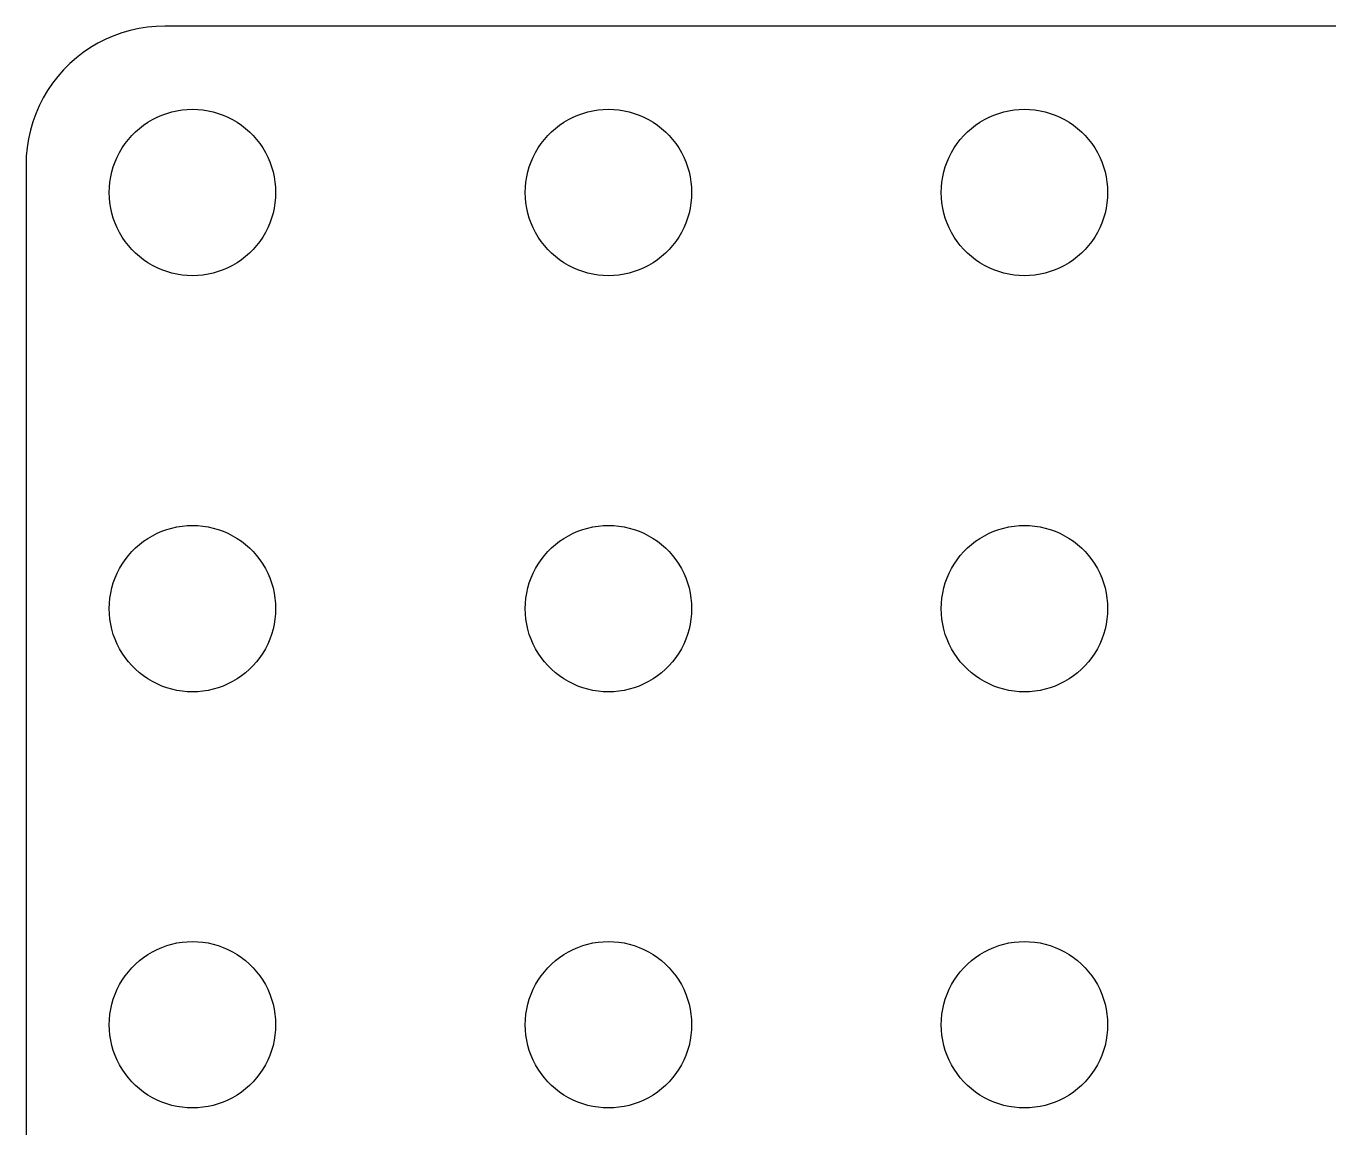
# Model space of a CAD drawing. Header units: metres. Extents: x -51 to 51, y -36 to 36.
# Drawn here: x -51 to -4.02, y -3.72 to 36 of the extents above; entities that cross this region are included whole.
import ezdxf

# ---------------------------------------------------------------- set-up
doc = ezdxf.new("R2010")
doc.units = ezdxf.units.M

msp = doc.modelspace()

# ---------------------------------------------------------------- linework, layer by layer
for p, q in [((-47.5451, 35.7553), (-47.8406, 35.6489)), ((-47.2435, 35.8429), (-47.5451, 35.7553)), ((-46.9369, 35.9114), (-47.2435, 35.8429)), ((-46.6267, 35.9606), (-46.9369, 35.9114)), ((-46.3139, 35.9901), (-46.6267, 35.9606)), ((-46, 36), (-46.3139, 35.9901)), ((46, 36), (-46, 36)), ((-48.4088, 35.3815), (-48.6791, 35.2216)), ((-48.1289, 35.5241), (-48.4088, 35.3815)), ((-47.8406, 35.6489), (-48.1289, 35.5241)), ((-49.1871, 34.8526), (-49.4227, 34.6448)), ((-48.9389, 35.0451), (-49.1871, 34.8526)), ((-48.6791, 35.2216), (-48.9389, 35.0451)), ((-49.6448, 34.4227), (-49.8526, 34.1871)), ((-49.4227, 34.6448), (-49.6448, 34.4227)), ((-50.0451, 33.9389), (-50.2216, 33.6791)), ((-49.8526, 34.1871), (-50.0451, 33.9389)), ((-50.3815, 33.4088), (-50.5241, 33.1289)), ((-50.2216, 33.6791), (-50.3815, 33.4088)), ((-50.5241, 33.1289), (-50.6489, 32.8406)), ((-45.927, 32.8532), (-45.7461, 32.9057)), ((-45.7461, 32.9057), (-45.5621, 32.9469)), ((-45.5621, 32.9469), (-45.376, 32.9763)), ((-45.376, 32.9763), (-45.1884, 32.9941)), ((-45.1884, 32.9941), (-45, 33)), ((-45, 33), (-44.8116, 32.9941)), ((-44.8116, 32.9941), (-44.624, 32.9763)), ((-44.624, 32.9763), (-44.4379, 32.9469)), ((-44.4379, 32.9469), (-44.2539, 32.9057)), ((-44.2539, 32.9057), (-44.0729, 32.8532)), ((-30.927, 32.8532), (-30.7461, 32.9057)), ((-30.7461, 32.9057), (-30.5621, 32.9469)), ((-30.5621, 32.9469), (-30.376, 32.9763)), ((-30.376, 32.9763), (-30.1884, 32.9941)), ((-30.1884, 32.9941), (-30, 33)), ((-30, 33), (-29.8116, 32.9941)), ((-29.8116, 32.9941), (-29.624, 32.9763)), ((-29.624, 32.9763), (-29.4379, 32.9469)), ((-29.4379, 32.9469), (-29.2539, 32.9057)), ((-29.2539, 32.9057), (-29.0729, 32.8532)), ((-15.927, 32.8532), (-15.7461, 32.9057)), ((-15.7461, 32.9057), (-15.5621, 32.9469)), ((-15.5621, 32.9469), (-15.376, 32.9763)), ((-15.376, 32.9763), (-15.1884, 32.9941)), ((-15.1884, 32.9941), (-15, 33)), ((-15, 33), (-14.8116, 32.9941)), ((-14.8116, 32.9941), (-14.624, 32.9763)), ((-14.624, 32.9763), (-14.4379, 32.9469)), ((-14.4379, 32.9469), (-14.2539, 32.9057)), ((-14.2539, 32.9057), (-14.0729, 32.8532)), ((-50.7553, 32.5451), (-50.8429, 32.2435)), ((-50.6489, 32.8406), (-50.7553, 32.5451)), ((-46.9123, 32.3115), (-46.7634, 32.427)), ((-46.7634, 32.427), (-46.6075, 32.533)), ((-46.6075, 32.533), (-46.4453, 32.6289)), ((-46.4453, 32.6289), (-46.2773, 32.7145)), ((-46.2773, 32.7145), (-46.1044, 32.7893)), ((-46.1044, 32.7893), (-45.927, 32.8532)), ((-44.0729, 32.8532), (-43.8956, 32.7893)), ((-43.8956, 32.7893), (-43.7227, 32.7145)), ((-43.7227, 32.7145), (-43.5547, 32.6289)), ((-43.5547, 32.6289), (-43.3925, 32.533)), ((-43.3925, 32.533), (-43.2366, 32.427)), ((-43.2366, 32.427), (-43.0877, 32.3115)), ((-31.9123, 32.3115), (-31.7634, 32.427)), ((-31.7634, 32.427), (-31.6075, 32.533)), ((-31.6075, 32.533), (-31.4453, 32.6289)), ((-31.4453, 32.6289), (-31.2773, 32.7145)), ((-31.2773, 32.7145), (-31.1044, 32.7893)), ((-31.1044, 32.7893), (-30.927, 32.8532)), ((-29.0729, 32.8532), (-28.8956, 32.7893)), ((-28.8956, 32.7893), (-28.7227, 32.7145)), ((-28.7227, 32.7145), (-28.5547, 32.6289)), ((-28.5547, 32.6289), (-28.3925, 32.533)), ((-28.3925, 32.533), (-28.2366, 32.427)), ((-28.2366, 32.427), (-28.0877, 32.3115)), ((-16.9123, 32.3115), (-16.7634, 32.427)), ((-16.7634, 32.427), (-16.6075, 32.533)), ((-16.6075, 32.533), (-16.4453, 32.6289)), ((-16.4453, 32.6289), (-16.2773, 32.7145)), ((-16.2773, 32.7145), (-16.1044, 32.7893)), ((-16.1044, 32.7893), (-15.927, 32.8532)), ((-14.0729, 32.8532), (-13.8956, 32.7893)), ((-13.8956, 32.7893), (-13.7227, 32.7145)), ((-13.7227, 32.7145), (-13.5547, 32.6289)), ((-13.5547, 32.6289), (-13.3925, 32.533)), ((-13.3925, 32.533), (-13.2366, 32.427)), ((-13.2366, 32.427), (-13.0877, 32.3115)), ((-50.8429, 32.2435), (-50.9114, 31.9369)), ((-47.3115, 31.9123), (-47.1869, 32.0536)), ((-47.1869, 32.0536), (-47.0536, 32.1869)), ((-47.0536, 32.1869), (-46.9123, 32.3115)), ((-43.0877, 32.3115), (-42.9464, 32.1869)), ((-42.9464, 32.1869), (-42.8131, 32.0536)), ((-42.8131, 32.0536), (-42.6885, 31.9123)), ((-32.3115, 31.9123), (-32.1869, 32.0536)), ((-32.1869, 32.0536), (-32.0536, 32.1869)), ((-32.0536, 32.1869), (-31.9123, 32.3115)), ((-28.0877, 32.3115), (-27.9464, 32.1869)), ((-27.9464, 32.1869), (-27.8131, 32.0536)), ((-27.8131, 32.0536), (-27.6884, 31.9123)), ((-17.3115, 31.9123), (-17.1869, 32.0536)), ((-17.1869, 32.0536), (-17.0536, 32.1869)), ((-17.0536, 32.1869), (-16.9123, 32.3115)), ((-13.0877, 32.3115), (-12.9464, 32.1869)), ((-12.9464, 32.1869), (-12.8131, 32.0536)), ((-12.8131, 32.0536), (-12.6884, 31.9123)), ((-50.9606, 31.6267), (-50.9901, 31.3139)), ((-50.9114, 31.9369), (-50.9606, 31.6267)), ((-47.6289, 31.4453), (-47.533, 31.6075)), ((-47.533, 31.6075), (-47.427, 31.7634)), ((-47.427, 31.7634), (-47.3115, 31.9123)), ((-42.6885, 31.9123), (-42.5729, 31.7634)), ((-42.5729, 31.7634), (-42.467, 31.6075)), ((-42.467, 31.6075), (-42.3711, 31.4453)), ((-32.6289, 31.4453), (-32.533, 31.6075)), ((-32.533, 31.6075), (-32.427, 31.7634)), ((-32.427, 31.7634), (-32.3115, 31.9123)), ((-27.6884, 31.9123), (-27.5729, 31.7634)), ((-27.5729, 31.7634), (-27.467, 31.6075)), ((-27.467, 31.6075), (-27.3711, 31.4453)), ((-17.6289, 31.4453), (-17.533, 31.6075)), ((-17.533, 31.6075), (-17.427, 31.7634)), ((-17.427, 31.7634), (-17.3115, 31.9123)), ((-12.6884, 31.9123), (-12.5729, 31.7634)), ((-12.5729, 31.7634), (-12.467, 31.6075)), ((-12.467, 31.6075), (-12.3711, 31.4453)), ((-50.9901, 31.3139), (-51, 31)), ((-47.8532, 30.927), (-47.7893, 31.1044)), ((-47.7893, 31.1044), (-47.7145, 31.2773)), ((-47.7145, 31.2773), (-47.6289, 31.4453)), ((-42.3711, 31.4453), (-42.2855, 31.2773)), ((-42.2855, 31.2773), (-42.2107, 31.1044)), ((-42.2107, 31.1044), (-42.1468, 30.927)), ((-32.8532, 30.927), (-32.7893, 31.1044)), ((-32.7893, 31.1044), (-32.7145, 31.2773)), ((-32.7145, 31.2773), (-32.6289, 31.4453)), ((-27.3711, 31.4453), (-27.2855, 31.2773)), ((-27.2855, 31.2773), (-27.2107, 31.1044)), ((-27.2107, 31.1044), (-27.1468, 30.927)), ((-17.8532, 30.927), (-17.7893, 31.1044)), ((-17.7893, 31.1044), (-17.7145, 31.2773)), ((-17.7145, 31.2773), (-17.6289, 31.4453)), ((-12.3711, 31.4453), (-12.2855, 31.2773)), ((-12.2855, 31.2773), (-12.2107, 31.1044)), ((-12.2107, 31.1044), (-12.1468, 30.927)), ((-51, 31), (-51, -31)), ((-47.9763, 30.376), (-47.9469, 30.5621)), ((-47.9469, 30.5621), (-47.9057, 30.7461)), ((-47.9057, 30.7461), (-47.8532, 30.927)), ((-42.1468, 30.927), (-42.0942, 30.7461)), ((-42.0942, 30.7461), (-42.0531, 30.5621)), ((-42.0531, 30.5621), (-42.0237, 30.376)), ((-32.9763, 30.376), (-32.9469, 30.5621)), ((-32.9469, 30.5621), (-32.9057, 30.7461)), ((-32.9057, 30.7461), (-32.8532, 30.927)), ((-27.1468, 30.927), (-27.0942, 30.7461)), ((-27.0942, 30.7461), (-27.0531, 30.5621)), ((-27.0531, 30.5621), (-27.0237, 30.376)), ((-17.9763, 30.376), (-17.9469, 30.5621)), ((-17.9469, 30.5621), (-17.9057, 30.7461)), ((-17.9057, 30.7461), (-17.8532, 30.927)), ((-12.1468, 30.927), (-12.0942, 30.7461)), ((-12.0942, 30.7461), (-12.0531, 30.5621)), ((-12.0531, 30.5621), (-12.0237, 30.376)), ((-48, 30), (-47.9941, 30.1884)), ((-47.9941, 30.1884), (-47.9763, 30.376)), ((-42.0237, 30.376), (-42.0059, 30.1884)), ((-42.0059, 30.1884), (-42, 30)), ((-33, 30), (-32.9941, 30.1884)), ((-32.9941, 30.1884), (-32.9763, 30.376)), ((-27.0237, 30.376), (-27.0059, 30.1884)), ((-27.0059, 30.1884), (-27, 30)), ((-18, 30), (-17.9941, 30.1884)), ((-17.9941, 30.1884), (-17.9763, 30.376)), ((-12.0237, 30.376), (-12.0059, 30.1884)), ((-12.0059, 30.1884), (-12, 30)), ((-47.9941, 29.8116), (-48, 30)), ((-47.9763, 29.624), (-47.9941, 29.8116)), ((-47.9469, 29.4379), (-47.9763, 29.624)), ((-42.0237, 29.624), (-42.0531, 29.4379)), ((-42.0059, 29.8116), (-42.0237, 29.624)), ((-42, 30), (-42.0059, 29.8116)), ((-32.9941, 29.8116), (-33, 30)), ((-32.9763, 29.624), (-32.9941, 29.8116)), ((-32.9469, 29.4379), (-32.9763, 29.624)), ((-27.0237, 29.624), (-27.0531, 29.4379)), ((-27.0059, 29.8116), (-27.0237, 29.624)), ((-27, 30), (-27.0059, 29.8116)), ((-17.9941, 29.8116), (-18, 30)), ((-17.9763, 29.624), (-17.9941, 29.8116)), ((-17.9469, 29.4379), (-17.9763, 29.624)), ((-12.0237, 29.624), (-12.0531, 29.4379)), ((-12.0059, 29.8116), (-12.0237, 29.624)), ((-12, 30), (-12.0059, 29.8116)), ((-47.9057, 29.2539), (-47.9469, 29.4379)), ((-47.8532, 29.0729), (-47.9057, 29.2539)), ((-42.0942, 29.2539), (-42.1468, 29.0729)), ((-42.0531, 29.4379), (-42.0942, 29.2539)), ((-32.9057, 29.2539), (-32.9469, 29.4379)), ((-32.8532, 29.0729), (-32.9057, 29.2539)), ((-27.0942, 29.2539), (-27.1468, 29.0729)), ((-27.0531, 29.4379), (-27.0942, 29.2539)), ((-17.9057, 29.2539), (-17.9469, 29.4379)), ((-17.8532, 29.0729), (-17.9057, 29.2539)), ((-12.0942, 29.2539), (-12.1468, 29.0729)), ((-12.0531, 29.4379), (-12.0942, 29.2539)), ((-47.7893, 28.8956), (-47.8532, 29.0729)), ((-47.7145, 28.7227), (-47.7893, 28.8956)), ((-47.6289, 28.5547), (-47.7145, 28.7227)), ((-42.2855, 28.7227), (-42.3711, 28.5547)), ((-42.2107, 28.8956), (-42.2855, 28.7227)), ((-42.1468, 29.0729), (-42.2107, 28.8956)), ((-32.7893, 28.8956), (-32.8532, 29.0729)), ((-32.7145, 28.7227), (-32.7893, 28.8956)), ((-32.6289, 28.5547), (-32.7145, 28.7227)), ((-27.2855, 28.7227), (-27.3711, 28.5547)), ((-27.2107, 28.8956), (-27.2855, 28.7227)), ((-27.1468, 29.0729), (-27.2107, 28.8956)), ((-17.7893, 28.8956), (-17.8532, 29.0729)), ((-17.7145, 28.7227), (-17.7893, 28.8956)), ((-17.6289, 28.5547), (-17.7145, 28.7227)), ((-12.2855, 28.7227), (-12.3711, 28.5547)), ((-12.2107, 28.8956), (-12.2855, 28.7227)), ((-12.1468, 29.0729), (-12.2107, 28.8956)), ((-47.533, 28.3925), (-47.6289, 28.5547)), ((-47.427, 28.2366), (-47.533, 28.3925)), ((-47.3115, 28.0877), (-47.427, 28.2366)), ((-42.5729, 28.2366), (-42.6885, 28.0877)), ((-42.467, 28.3925), (-42.5729, 28.2366)), ((-42.3711, 28.5547), (-42.467, 28.3925)), ((-32.533, 28.3925), (-32.6289, 28.5547)), ((-32.427, 28.2366), (-32.533, 28.3925)), ((-32.3115, 28.0877), (-32.427, 28.2366)), ((-27.5729, 28.2366), (-27.6884, 28.0877)), ((-27.467, 28.3925), (-27.5729, 28.2366)), ((-27.3711, 28.5547), (-27.467, 28.3925)), ((-17.533, 28.3925), (-17.6289, 28.5547)), ((-17.427, 28.2366), (-17.533, 28.3925)), ((-17.3115, 28.0877), (-17.427, 28.2366)), ((-12.5729, 28.2366), (-12.6884, 28.0877)), ((-12.467, 28.3925), (-12.5729, 28.2366)), ((-12.3711, 28.5547), (-12.467, 28.3925)), ((-47.1869, 27.9464), (-47.3115, 28.0877)), ((-47.0536, 27.8131), (-47.1869, 27.9464)), ((-46.9123, 27.6884), (-47.0536, 27.8131)), ((-42.9464, 27.8131), (-43.0877, 27.6884)), ((-42.8131, 27.9464), (-42.9464, 27.8131)), ((-42.6885, 28.0877), (-42.8131, 27.9464)), ((-32.1869, 27.9464), (-32.3115, 28.0877)), ((-32.0536, 27.8131), (-32.1869, 27.9464)), ((-31.9123, 27.6884), (-32.0536, 27.8131)), ((-27.9464, 27.8131), (-28.0877, 27.6884)), ((-27.8131, 27.9464), (-27.9464, 27.8131)), ((-27.6884, 28.0877), (-27.8131, 27.9464)), ((-17.1869, 27.9464), (-17.3115, 28.0877)), ((-17.0536, 27.8131), (-17.1869, 27.9464)), ((-16.9123, 27.6884), (-17.0536, 27.8131)), ((-12.9464, 27.8131), (-13.0877, 27.6884)), ((-12.8131, 27.9464), (-12.9464, 27.8131)), ((-12.6884, 28.0877), (-12.8131, 27.9464)), ((-46.7634, 27.5729), (-46.9123, 27.6884)), ((-46.6075, 27.467), (-46.7634, 27.5729)), ((-46.4453, 27.3711), (-46.6075, 27.467)), ((-46.2773, 27.2855), (-46.4453, 27.3711)), ((-46.1044, 27.2107), (-46.2773, 27.2855)), ((-43.7227, 27.2855), (-43.8956, 27.2107)), ((-43.5547, 27.3711), (-43.7227, 27.2855)), ((-43.3925, 27.467), (-43.5547, 27.3711)), ((-43.2366, 27.5729), (-43.3925, 27.467)), ((-43.0877, 27.6884), (-43.2366, 27.5729)), ((-31.7634, 27.5729), (-31.9123, 27.6884)), ((-31.6075, 27.467), (-31.7634, 27.5729)), ((-31.4453, 27.3711), (-31.6075, 27.467)), ((-31.2773, 27.2855), (-31.4453, 27.3711)), ((-31.1044, 27.2107), (-31.2773, 27.2855)), ((-28.7227, 27.2855), (-28.8956, 27.2107)), ((-28.5547, 27.3711), (-28.7227, 27.2855)), ((-28.3925, 27.467), (-28.5547, 27.3711)), ((-28.2366, 27.5729), (-28.3925, 27.467)), ((-28.0877, 27.6884), (-28.2366, 27.5729)), ((-16.7634, 27.5729), (-16.9123, 27.6884)), ((-16.6075, 27.467), (-16.7634, 27.5729)), ((-16.4453, 27.3711), (-16.6075, 27.467)), ((-16.2773, 27.2855), (-16.4453, 27.3711)), ((-16.1044, 27.2107), (-16.2773, 27.2855)), ((-13.7227, 27.2855), (-13.8956, 27.2107)), ((-13.5547, 27.3711), (-13.7227, 27.2855)), ((-13.3925, 27.467), (-13.5547, 27.3711)), ((-13.2366, 27.5729), (-13.3925, 27.467)), ((-13.0877, 27.6884), (-13.2366, 27.5729)), ((-45.927, 27.1468), (-46.1044, 27.2107)), ((-45.7461, 27.0942), (-45.927, 27.1468)), ((-45.5621, 27.0531), (-45.7461, 27.0942)), ((-45.376, 27.0237), (-45.5621, 27.0531)), ((-45.1884, 27.0059), (-45.376, 27.0237)), ((-45, 27), (-45.1884, 27.0059)), ((-44.8116, 27.0059), (-45, 27)), ((-44.624, 27.0237), (-44.8116, 27.0059)), ((-44.4379, 27.0531), (-44.624, 27.0237)), ((-44.2539, 27.0942), (-44.4379, 27.0531)), ((-44.0729, 27.1468), (-44.2539, 27.0942)), ((-43.8956, 27.2107), (-44.0729, 27.1468)), ((-30.927, 27.1468), (-31.1044, 27.2107)), ((-30.7461, 27.0942), (-30.927, 27.1468)), ((-30.5621, 27.0531), (-30.7461, 27.0942)), ((-30.376, 27.0237), (-30.5621, 27.0531)), ((-30.1884, 27.0059), (-30.376, 27.0237)), ((-30, 27), (-30.1884, 27.0059)), ((-29.8116, 27.0059), (-30, 27)), ((-29.624, 27.0237), (-29.8116, 27.0059)), ((-29.4379, 27.0531), (-29.624, 27.0237)), ((-29.2539, 27.0942), (-29.4379, 27.0531)), ((-29.0729, 27.1468), (-29.2539, 27.0942)), ((-28.8956, 27.2107), (-29.0729, 27.1468)), ((-15.927, 27.1468), (-16.1044, 27.2107)), ((-15.7461, 27.0942), (-15.927, 27.1468)), ((-15.5621, 27.0531), (-15.7461, 27.0942)), ((-15.376, 27.0237), (-15.5621, 27.0531)), ((-15.1884, 27.0059), (-15.376, 27.0237)), ((-15, 27), (-15.1884, 27.0059)), ((-14.8116, 27.0059), (-15, 27)), ((-14.624, 27.0237), (-14.8116, 27.0059)), ((-14.4379, 27.0531), (-14.624, 27.0237)), ((-14.2539, 27.0942), (-14.4379, 27.0531)), ((-14.0729, 27.1468), (-14.2539, 27.0942)), ((-13.8956, 27.2107), (-14.0729, 27.1468)), ((-46.1044, 17.7893), (-45.927, 17.8532)), ((-45.927, 17.8532), (-45.7461, 17.9057)), ((-45.7461, 17.9057), (-45.5621, 17.9469)), ((-45.5621, 17.9469), (-45.376, 17.9763)), ((-45.376, 17.9763), (-45.1884, 17.9941)), ((-45.1884, 17.9941), (-45, 18)), ((-45, 18), (-44.8116, 17.9941)), ((-44.8116, 17.9941), (-44.624, 17.9763)), ((-44.624, 17.9763), (-44.4379, 17.9469)), ((-44.4379, 17.9469), (-44.2539, 17.9057)), ((-44.2539, 17.9057), (-44.0729, 17.8532)), ((-44.0729, 17.8532), (-43.8956, 17.7893)), ((-31.1044, 17.7893), (-30.927, 17.8532)), ((-30.927, 17.8532), (-30.7461, 17.9057)), ((-30.7461, 17.9057), (-30.5621, 17.9469)), ((-30.5621, 17.9469), (-30.376, 17.9763)), ((-30.376, 17.9763), (-30.1884, 17.9941)), ((-30.1884, 17.9941), (-30, 18)), ((-30, 18), (-29.8116, 17.9941)), ((-29.8116, 17.9941), (-29.624, 17.9763)), ((-29.624, 17.9763), (-29.4379, 17.9469)), ((-29.4379, 17.9469), (-29.2539, 17.9057)), ((-29.2539, 17.9057), (-29.0729, 17.8532)), ((-29.0729, 17.8532), (-28.8956, 17.7893)), ((-16.1044, 17.7893), (-15.927, 17.8532)), ((-15.927, 17.8532), (-15.7461, 17.9057)), ((-15.7461, 17.9057), (-15.5621, 17.9469)), ((-15.5621, 17.9469), (-15.376, 17.9763)), ((-15.376, 17.9763), (-15.1884, 17.9941)), ((-15.1884, 17.9941), (-15, 18)), ((-15, 18), (-14.8116, 17.9941)), ((-14.8116, 17.9941), (-14.624, 17.9763)), ((-14.624, 17.9763), (-14.4379, 17.9469)), ((-14.4379, 17.9469), (-14.2539, 17.9057)), ((-14.2539, 17.9057), (-14.0729, 17.8532)), ((-14.0729, 17.8532), (-13.8956, 17.7893)), ((-46.9123, 17.3115), (-46.7634, 17.427)), ((-46.7634, 17.427), (-46.6075, 17.533)), ((-46.6075, 17.533), (-46.4453, 17.6289)), ((-46.4453, 17.6289), (-46.2773, 17.7145)), ((-46.2773, 17.7145), (-46.1044, 17.7893)), ((-43.8956, 17.7893), (-43.7227, 17.7145)), ((-43.7227, 17.7145), (-43.5547, 17.6289)), ((-43.5547, 17.6289), (-43.3925, 17.533)), ((-43.3925, 17.533), (-43.2366, 17.427)), ((-43.2366, 17.427), (-43.0877, 17.3115)), ((-31.9123, 17.3115), (-31.7634, 17.427)), ((-31.7634, 17.427), (-31.6075, 17.533)), ((-31.6075, 17.533), (-31.4453, 17.6289)), ((-31.4453, 17.6289), (-31.2773, 17.7145)), ((-31.2773, 17.7145), (-31.1044, 17.7893)), ((-28.8956, 17.7893), (-28.7227, 17.7145)), ((-28.7227, 17.7145), (-28.5547, 17.6289)), ((-28.5547, 17.6289), (-28.3925, 17.533)), ((-28.3925, 17.533), (-28.2366, 17.427)), ((-28.2366, 17.427), (-28.0877, 17.3115)), ((-16.9123, 17.3115), (-16.7634, 17.427)), ((-16.7634, 17.427), (-16.6075, 17.533)), ((-16.6075, 17.533), (-16.4453, 17.6289)), ((-16.4453, 17.6289), (-16.2773, 17.7145)), ((-16.2773, 17.7145), (-16.1044, 17.7893)), ((-13.8956, 17.7893), (-13.7227, 17.7145)), ((-13.7227, 17.7145), (-13.5547, 17.6289)), ((-13.5547, 17.6289), (-13.3925, 17.533)), ((-13.3925, 17.533), (-13.2366, 17.427)), ((-13.2366, 17.427), (-13.0877, 17.3115)), ((-47.3115, 16.9123), (-47.1869, 17.0536)), ((-47.1869, 17.0536), (-47.0536, 17.1869)), ((-47.0536, 17.1869), (-46.9123, 17.3115)), ((-43.0877, 17.3115), (-42.9464, 17.1869)), ((-42.9464, 17.1869), (-42.8131, 17.0536)), ((-42.8131, 17.0536), (-42.6885, 16.9123)), ((-32.3115, 16.9123), (-32.1869, 17.0536)), ((-32.1869, 17.0536), (-32.0536, 17.1869)), ((-32.0536, 17.1869), (-31.9123, 17.3115)), ((-28.0877, 17.3115), (-27.9464, 17.1869)), ((-27.9464, 17.1869), (-27.8131, 17.0536)), ((-27.8131, 17.0536), (-27.6884, 16.9123)), ((-17.3115, 16.9123), (-17.1869, 17.0536)), ((-17.1869, 17.0536), (-17.0536, 17.1869)), ((-17.0536, 17.1869), (-16.9123, 17.3115)), ((-13.0877, 17.3115), (-12.9464, 17.1869)), ((-12.9464, 17.1869), (-12.8131, 17.0536)), ((-12.8131, 17.0536), (-12.6884, 16.9123)), ((-47.7145, 16.2773), (-47.6289, 16.4453)), ((-47.6289, 16.4453), (-47.533, 16.6075)), ((-47.533, 16.6075), (-47.427, 16.7634)), ((-47.427, 16.7634), (-47.3115, 16.9123)), ((-42.6885, 16.9123), (-42.5729, 16.7634)), ((-42.5729, 16.7634), (-42.467, 16.6075)), ((-42.467, 16.6075), (-42.3711, 16.4453)), ((-42.3711, 16.4453), (-42.2855, 16.2773)), ((-32.7145, 16.2773), (-32.6289, 16.4453)), ((-32.6289, 16.4453), (-32.533, 16.6075)), ((-32.533, 16.6075), (-32.427, 16.7634)), ((-32.427, 16.7634), (-32.3115, 16.9123)), ((-27.6884, 16.9123), (-27.5729, 16.7634)), ((-27.5729, 16.7634), (-27.467, 16.6075)), ((-27.467, 16.6075), (-27.3711, 16.4453)), ((-27.3711, 16.4453), (-27.2855, 16.2773)), ((-17.7145, 16.2773), (-17.6289, 16.4453)), ((-17.6289, 16.4453), (-17.533, 16.6075)), ((-17.533, 16.6075), (-17.427, 16.7634)), ((-17.427, 16.7634), (-17.3115, 16.9123)), ((-12.6884, 16.9123), (-12.5729, 16.7634)), ((-12.5729, 16.7634), (-12.467, 16.6075)), ((-12.467, 16.6075), (-12.3711, 16.4453)), ((-12.3711, 16.4453), (-12.2855, 16.2773)), ((-47.8532, 15.927), (-47.7893, 16.1044)), ((-47.7893, 16.1044), (-47.7145, 16.2773)), ((-42.2855, 16.2773), (-42.2107, 16.1044)), ((-42.2107, 16.1044), (-42.1468, 15.927)), ((-32.8532, 15.927), (-32.7893, 16.1044)), ((-32.7893, 16.1044), (-32.7145, 16.2773)), ((-27.2855, 16.2773), (-27.2107, 16.1044)), ((-27.2107, 16.1044), (-27.1468, 15.927)), ((-17.8532, 15.927), (-17.7893, 16.1044)), ((-17.7893, 16.1044), (-17.7145, 16.2773)), ((-12.2855, 16.2773), (-12.2107, 16.1044)), ((-12.2107, 16.1044), (-12.1468, 15.927)), ((-47.9763, 15.376), (-47.9469, 15.5621)), ((-47.9469, 15.5621), (-47.9057, 15.7461)), ((-47.9057, 15.7461), (-47.8532, 15.927)), ((-42.1468, 15.927), (-42.0942, 15.7461)), ((-42.0942, 15.7461), (-42.0531, 15.5621)), ((-42.0531, 15.5621), (-42.0237, 15.376)), ((-32.9763, 15.376), (-32.9469, 15.5621)), ((-32.9469, 15.5621), (-32.9057, 15.7461)), ((-32.9057, 15.7461), (-32.8532, 15.927)), ((-27.1468, 15.927), (-27.0942, 15.7461)), ((-27.0942, 15.7461), (-27.0531, 15.5621)), ((-27.0531, 15.5621), (-27.0237, 15.376)), ((-17.9763, 15.376), (-17.9469, 15.5621)), ((-17.9469, 15.5621), (-17.9057, 15.7461)), ((-17.9057, 15.7461), (-17.8532, 15.927)), ((-12.1468, 15.927), (-12.0942, 15.7461)), ((-12.0942, 15.7461), (-12.0531, 15.5621)), ((-12.0531, 15.5621), (-12.0237, 15.376)), ((-48, 15), (-47.9941, 15.1884)), ((-47.9941, 15.1884), (-47.9763, 15.376)), ((-42.0237, 15.376), (-42.0059, 15.1884)), ((-42.0059, 15.1884), (-42, 15)), ((-33, 15), (-32.9941, 15.1884)), ((-32.9941, 15.1884), (-32.9763, 15.376)), ((-27.0237, 15.376), (-27.0059, 15.1884)), ((-27.0059, 15.1884), (-27, 15)), ((-18, 15), (-17.9941, 15.1884)), ((-17.9941, 15.1884), (-17.9763, 15.376)), ((-12.0237, 15.376), (-12.0059, 15.1884)), ((-12.0059, 15.1884), (-12, 15)), ((-47.9941, 14.8116), (-48, 15)), ((-47.9763, 14.624), (-47.9941, 14.8116)), ((-47.9469, 14.4379), (-47.9763, 14.624)), ((-42.0237, 14.624), (-42.0531, 14.4379)), ((-42.0059, 14.8116), (-42.0237, 14.624)), ((-42, 15), (-42.0059, 14.8116)), ((-32.9941, 14.8116), (-33, 15)), ((-32.9763, 14.624), (-32.9941, 14.8116)), ((-32.9469, 14.4379), (-32.9763, 14.624)), ((-27.0237, 14.624), (-27.0531, 14.4379)), ((-27.0059, 14.8116), (-27.0237, 14.624)), ((-27, 15), (-27.0059, 14.8116)), ((-17.9941, 14.8116), (-18, 15)), ((-17.9763, 14.624), (-17.9941, 14.8116)), ((-17.9469, 14.4379), (-17.9763, 14.624)), ((-12.0237, 14.624), (-12.0531, 14.4379)), ((-12.0059, 14.8116), (-12.0237, 14.624)), ((-12, 15), (-12.0059, 14.8116)), ((-47.9057, 14.2539), (-47.9469, 14.4379)), ((-47.8532, 14.0729), (-47.9057, 14.2539)), ((-42.0942, 14.2539), (-42.1468, 14.0729)), ((-42.0531, 14.4379), (-42.0942, 14.2539)), ((-32.9057, 14.2539), (-32.9469, 14.4379)), ((-32.8532, 14.0729), (-32.9057, 14.2539)), ((-27.0942, 14.2539), (-27.1468, 14.0729)), ((-27.0531, 14.4379), (-27.0942, 14.2539)), ((-17.9057, 14.2539), (-17.9469, 14.4379)), ((-17.8532, 14.0729), (-17.9057, 14.2539)), ((-12.0942, 14.2539), (-12.1468, 14.0729)), ((-12.0531, 14.4379), (-12.0942, 14.2539)), ((-47.7893, 13.8956), (-47.8532, 14.0729)), ((-47.7145, 13.7227), (-47.7893, 13.8956)), ((-47.6289, 13.5547), (-47.7145, 13.7227)), ((-42.2855, 13.7227), (-42.3711, 13.5547)), ((-42.2107, 13.8956), (-42.2855, 13.7227)), ((-42.1468, 14.0729), (-42.2107, 13.8956)), ((-32.7893, 13.8956), (-32.8532, 14.0729)), ((-32.7145, 13.7227), (-32.7893, 13.8956)), ((-32.6289, 13.5547), (-32.7145, 13.7227)), ((-27.2855, 13.7227), (-27.3711, 13.5547)), ((-27.2107, 13.8956), (-27.2855, 13.7227)), ((-27.1468, 14.0729), (-27.2107, 13.8956)), ((-17.7893, 13.8956), (-17.8532, 14.0729)), ((-17.7145, 13.7227), (-17.7893, 13.8956)), ((-17.6289, 13.5547), (-17.7145, 13.7227)), ((-12.2855, 13.7227), (-12.3711, 13.5547)), ((-12.2107, 13.8956), (-12.2855, 13.7227)), ((-12.1468, 14.0729), (-12.2107, 13.8956)), ((-47.533, 13.3925), (-47.6289, 13.5547)), ((-47.427, 13.2366), (-47.533, 13.3925)), ((-47.3115, 13.0877), (-47.427, 13.2366)), ((-42.5729, 13.2366), (-42.6885, 13.0877)), ((-42.467, 13.3925), (-42.5729, 13.2366)), ((-42.3711, 13.5547), (-42.467, 13.3925)), ((-32.533, 13.3925), (-32.6289, 13.5547)), ((-32.427, 13.2366), (-32.533, 13.3925)), ((-32.3115, 13.0877), (-32.427, 13.2366)), ((-27.5729, 13.2366), (-27.6884, 13.0877)), ((-27.467, 13.3925), (-27.5729, 13.2366)), ((-27.3711, 13.5547), (-27.467, 13.3925)), ((-17.533, 13.3925), (-17.6289, 13.5547)), ((-17.427, 13.2366), (-17.533, 13.3925)), ((-17.3115, 13.0877), (-17.427, 13.2366)), ((-12.5729, 13.2366), (-12.6884, 13.0877)), ((-12.467, 13.3925), (-12.5729, 13.2366)), ((-12.3711, 13.5547), (-12.467, 13.3925)), ((-47.1869, 12.9464), (-47.3115, 13.0877)), ((-47.0536, 12.8131), (-47.1869, 12.9464)), ((-46.9123, 12.6884), (-47.0536, 12.8131)), ((-46.7634, 12.5729), (-46.9123, 12.6884)), ((-43.0877, 12.6884), (-43.2366, 12.5729)), ((-42.9464, 12.8131), (-43.0877, 12.6884)), ((-42.8131, 12.9464), (-42.9464, 12.8131)), ((-42.6885, 13.0877), (-42.8131, 12.9464)), ((-32.1869, 12.9464), (-32.3115, 13.0877)), ((-32.0536, 12.8131), (-32.1869, 12.9464)), ((-31.9123, 12.6884), (-32.0536, 12.8131)), ((-31.7634, 12.5729), (-31.9123, 12.6884)), ((-28.0877, 12.6884), (-28.2366, 12.5729)), ((-27.9464, 12.8131), (-28.0877, 12.6884)), ((-27.8131, 12.9464), (-27.9464, 12.8131)), ((-27.6884, 13.0877), (-27.8131, 12.9464)), ((-17.1869, 12.9464), (-17.3115, 13.0877)), ((-17.0536, 12.8131), (-17.1869, 12.9464)), ((-16.9123, 12.6884), (-17.0536, 12.8131)), ((-16.7634, 12.5729), (-16.9123, 12.6884)), ((-13.0877, 12.6884), (-13.2366, 12.5729)), ((-12.9464, 12.8131), (-13.0877, 12.6884)), ((-12.8131, 12.9464), (-12.9464, 12.8131)), ((-12.6884, 13.0877), (-12.8131, 12.9464)), ((-46.6075, 12.467), (-46.7634, 12.5729)), ((-46.4453, 12.3711), (-46.6075, 12.467)), ((-46.2773, 12.2855), (-46.4453, 12.3711)), ((-46.1044, 12.2107), (-46.2773, 12.2855)), ((-43.7227, 12.2855), (-43.8956, 12.2107)), ((-43.5547, 12.3711), (-43.7227, 12.2855)), ((-43.3925, 12.467), (-43.5547, 12.3711)), ((-43.2366, 12.5729), (-43.3925, 12.467)), ((-31.6075, 12.467), (-31.7634, 12.5729)), ((-31.4453, 12.3711), (-31.6075, 12.467)), ((-31.2773, 12.2855), (-31.4453, 12.3711)), ((-31.1044, 12.2107), (-31.2773, 12.2855)), ((-28.7227, 12.2855), (-28.8956, 12.2107)), ((-28.5547, 12.3711), (-28.7227, 12.2855)), ((-28.3925, 12.467), (-28.5547, 12.3711)), ((-28.2366, 12.5729), (-28.3925, 12.467)), ((-16.6075, 12.467), (-16.7634, 12.5729)), ((-16.4453, 12.3711), (-16.6075, 12.467)), ((-16.2773, 12.2855), (-16.4453, 12.3711)), ((-16.1044, 12.2107), (-16.2773, 12.2855)), ((-13.7227, 12.2855), (-13.8956, 12.2107)), ((-13.5547, 12.3711), (-13.7227, 12.2855)), ((-13.3925, 12.467), (-13.5547, 12.3711)), ((-13.2366, 12.5729), (-13.3925, 12.467)), ((-45.927, 12.1468), (-46.1044, 12.2107)), ((-45.7461, 12.0942), (-45.927, 12.1468)), ((-45.5621, 12.0531), (-45.7461, 12.0942)), ((-45.376, 12.0237), (-45.5621, 12.0531)), ((-45.1884, 12.0059), (-45.376, 12.0237)), ((-45, 12), (-45.1884, 12.0059)), ((-44.8116, 12.0059), (-45, 12)), ((-44.624, 12.0237), (-44.8116, 12.0059)), ((-44.4379, 12.0531), (-44.624, 12.0237)), ((-44.2539, 12.0942), (-44.4379, 12.0531)), ((-44.0729, 12.1468), (-44.2539, 12.0942)), ((-43.8956, 12.2107), (-44.0729, 12.1468)), ((-30.927, 12.1468), (-31.1044, 12.2107)), ((-30.7461, 12.0942), (-30.927, 12.1468)), ((-30.5621, 12.0531), (-30.7461, 12.0942)), ((-30.376, 12.0237), (-30.5621, 12.0531)), ((-30.1884, 12.0059), (-30.376, 12.0237)), ((-30, 12), (-30.1884, 12.0059)), ((-29.8116, 12.0059), (-30, 12)), ((-29.624, 12.0237), (-29.8116, 12.0059)), ((-29.4379, 12.0531), (-29.624, 12.0237)), ((-29.2539, 12.0942), (-29.4379, 12.0531)), ((-29.0729, 12.1468), (-29.2539, 12.0942)), ((-28.8956, 12.2107), (-29.0729, 12.1468)), ((-15.927, 12.1468), (-16.1044, 12.2107)), ((-15.7461, 12.0942), (-15.927, 12.1468)), ((-15.5621, 12.0531), (-15.7461, 12.0942)), ((-15.376, 12.0237), (-15.5621, 12.0531)), ((-15.1884, 12.0059), (-15.376, 12.0237)), ((-15, 12), (-15.1884, 12.0059)), ((-14.8116, 12.0059), (-15, 12)), ((-14.624, 12.0237), (-14.8116, 12.0059)), ((-14.4379, 12.0531), (-14.624, 12.0237)), ((-14.2539, 12.0942), (-14.4379, 12.0531)), ((-14.0729, 12.1468), (-14.2539, 12.0942)), ((-13.8956, 12.2107), (-14.0729, 12.1468)), ((-46.1044, 2.78932), (-45.927, 2.85316)), ((-45.927, 2.85316), (-45.7461, 2.90575)), ((-45.7461, 2.90575), (-45.5621, 2.94685)), ((-45.5621, 2.94685), (-45.376, 2.97633)), ((-45.376, 2.97633), (-45.1884, 2.99408)), ((-45.1884, 2.99408), (-45, 3)), ((-45, 3), (-44.8116, 2.99408)), ((-44.8116, 2.99408), (-44.624, 2.97633)), ((-44.624, 2.97633), (-44.4379, 2.94685)), ((-44.4379, 2.94685), (-44.2539, 2.90575)), ((-44.2539, 2.90575), (-44.0729, 2.85316)), ((-44.0729, 2.85316), (-43.8956, 2.78932)), ((-31.1044, 2.78932), (-30.927, 2.85316)), ((-30.927, 2.85316), (-30.7461, 2.90575)), ((-30.7461, 2.90575), (-30.5621, 2.94685)), ((-30.5621, 2.94685), (-30.376, 2.97633)), ((-30.376, 2.97633), (-30.1884, 2.99408)), ((-30.1884, 2.99408), (-30, 3)), ((-30, 3), (-29.8116, 2.99408)), ((-29.8116, 2.99408), (-29.624, 2.97633)), ((-29.624, 2.97633), (-29.4379, 2.94685)), ((-29.4379, 2.94685), (-29.2539, 2.90575)), ((-29.2539, 2.90575), (-29.0729, 2.85316)), ((-29.0729, 2.85316), (-28.8956, 2.78932)), ((-16.1044, 2.78932), (-15.927, 2.85316)), ((-15.927, 2.85316), (-15.7461, 2.90575)), ((-15.7461, 2.90575), (-15.5621, 2.94685)), ((-15.5621, 2.94685), (-15.376, 2.97633)), ((-15.376, 2.97633), (-15.1884, 2.99408)), ((-15.1884, 2.99408), (-15, 3)), ((-15, 3), (-14.8116, 2.99408)), ((-14.8116, 2.99408), (-14.624, 2.97633)), ((-14.624, 2.97633), (-14.4379, 2.94685)), ((-14.4379, 2.94685), (-14.2539, 2.90575)), ((-14.2539, 2.90575), (-14.0729, 2.85316)), ((-14.0729, 2.85316), (-13.8956, 2.78932)), ((-46.9123, 2.31154), (-46.7634, 2.42705)), ((-46.7634, 2.42705), (-46.6075, 2.53297)), ((-46.6075, 2.53297), (-46.4453, 2.62891)), ((-46.4453, 2.62891), (-46.2773, 2.71448)), ((-46.2773, 2.71448), (-46.1044, 2.78932)), ((-43.8956, 2.78932), (-43.7227, 2.71448)), ((-43.7227, 2.71448), (-43.5547, 2.62891)), ((-43.5547, 2.62891), (-43.3925, 2.53297)), ((-43.3925, 2.53297), (-43.2366, 2.42705)), ((-43.2366, 2.42705), (-43.0877, 2.31154)), ((-31.9123, 2.31154), (-31.7634, 2.42705)), ((-31.7634, 2.42705), (-31.6075, 2.53297)), ((-31.6075, 2.53297), (-31.4453, 2.62891)), ((-31.4453, 2.62891), (-31.2773, 2.71448)), ((-31.2773, 2.71448), (-31.1044, 2.78932)), ((-28.8956, 2.78932), (-28.7227, 2.71448)), ((-28.7227, 2.71448), (-28.5547, 2.62891)), ((-28.5547, 2.62891), (-28.3925, 2.53297)), ((-28.3925, 2.53297), (-28.2366, 2.42705)), ((-28.2366, 2.42705), (-28.0877, 2.31154)), ((-16.9123, 2.31154), (-16.7634, 2.42705)), ((-16.7634, 2.42705), (-16.6075, 2.53297)), ((-16.6075, 2.53297), (-16.4453, 2.62891)), ((-16.4453, 2.62891), (-16.2773, 2.71448)), ((-16.2773, 2.71448), (-16.1044, 2.78932)), ((-13.8956, 2.78932), (-13.7227, 2.71448)), ((-13.7227, 2.71448), (-13.5547, 2.62891)), ((-13.5547, 2.62891), (-13.3925, 2.53297)), ((-13.3925, 2.53297), (-13.2366, 2.42705)), ((-13.2366, 2.42705), (-13.0877, 2.31154)), ((-47.427, 1.76335), (-47.3115, 1.91226)), ((-47.3115, 1.91226), (-47.1869, 2.05363)), ((-47.1869, 2.05363), (-47.0536, 2.1869)), ((-47.0536, 2.1869), (-46.9123, 2.31154)), ((-43.0877, 2.31154), (-42.9464, 2.1869)), ((-42.9464, 2.1869), (-42.8131, 2.05363)), ((-42.8131, 2.05363), (-42.6885, 1.91226)), ((-42.6885, 1.91226), (-42.5729, 1.76335)), ((-32.427, 1.76335), (-32.3115, 1.91226)), ((-32.3115, 1.91226), (-32.1869, 2.05363)), ((-32.1869, 2.05363), (-32.0536, 2.1869)), ((-32.0536, 2.1869), (-31.9123, 2.31154)), ((-28.0877, 2.31154), (-27.9464, 2.1869)), ((-27.9464, 2.1869), (-27.8131, 2.05363)), ((-27.8131, 2.05363), (-27.6884, 1.91226)), ((-27.6884, 1.91226), (-27.5729, 1.76335)), ((-17.427, 1.76335), (-17.3115, 1.91226)), ((-17.3115, 1.91226), (-17.1869, 2.05363)), ((-17.1869, 2.05363), (-17.0536, 2.1869)), ((-17.0536, 2.1869), (-16.9123, 2.31154)), ((-13.0877, 2.31154), (-12.9464, 2.1869)), ((-12.9464, 2.1869), (-12.8131, 2.05363)), ((-12.8131, 2.05363), (-12.6884, 1.91226)), ((-12.6884, 1.91226), (-12.5729, 1.76335)), ((-47.7145, 1.27733), (-47.6289, 1.44525)), ((-47.6289, 1.44525), (-47.533, 1.60747)), ((-47.533, 1.60747), (-47.427, 1.76335)), ((-42.5729, 1.76335), (-42.467, 1.60747)), ((-42.467, 1.60747), (-42.3711, 1.44525)), ((-42.3711, 1.44525), (-42.2855, 1.27733)), ((-32.7145, 1.27733), (-32.6289, 1.44525)), ((-32.6289, 1.44525), (-32.533, 1.60747)), ((-32.533, 1.60747), (-32.427, 1.76335)), ((-27.5729, 1.76335), (-27.467, 1.60747)), ((-27.467, 1.60747), (-27.3711, 1.44525)), ((-27.3711, 1.44525), (-27.2855, 1.27733)), ((-17.7145, 1.27733), (-17.6289, 1.44525)), ((-17.6289, 1.44525), (-17.533, 1.60747)), ((-17.533, 1.60747), (-17.427, 1.76335)), ((-12.5729, 1.76335), (-12.467, 1.60747)), ((-12.467, 1.60747), (-12.3711, 1.44525)), ((-12.3711, 1.44525), (-12.2855, 1.27733)), ((-47.8532, 0.927048), (-47.7893, 1.10437)), ((-47.7893, 1.10437), (-47.7145, 1.27733)), ((-42.2855, 1.27733), (-42.2107, 1.10437)), ((-42.2107, 1.10437), (-42.1468, 0.927048)), ((-32.8532, 0.927048), (-32.7893, 1.10437)), ((-32.7893, 1.10437), (-32.7145, 1.27733)), ((-27.2855, 1.27733), (-27.2107, 1.10437)), ((-27.2107, 1.10437), (-27.1468, 0.927048)), ((-17.8532, 0.927048), (-17.7893, 1.10437)), ((-17.7893, 1.10437), (-17.7145, 1.27733)), ((-12.2855, 1.27733), (-12.2107, 1.10437)), ((-12.2107, 1.10437), (-12.1468, 0.927048)), ((-47.9763, 0.375992), (-47.9469, 0.562134)), ((-47.9469, 0.562134), (-47.9057, 0.746063)), ((-47.9057, 0.746063), (-47.8532, 0.927048)), ((-42.1468, 0.927048), (-42.0942, 0.746063)), ((-42.0942, 0.746063), (-42.0531, 0.562134)), ((-42.0531, 0.562134), (-42.0237, 0.375992)), ((-32.9763, 0.375992), (-32.9469, 0.562134)), ((-32.9469, 0.562134), (-32.9057, 0.746063)), ((-32.9057, 0.746063), (-32.8532, 0.927048)), ((-27.1468, 0.927048), (-27.0942, 0.746063)), ((-27.0942, 0.746063), (-27.0531, 0.562134)), ((-27.0531, 0.562134), (-27.0237, 0.375992)), ((-17.9763, 0.375992), (-17.9469, 0.562134)), ((-17.9469, 0.562134), (-17.9057, 0.746063)), ((-17.9057, 0.746063), (-17.8532, 0.927048)), ((-12.1468, 0.927048), (-12.0942, 0.746063)), ((-12.0942, 0.746063), (-12.0531, 0.562134)), ((-12.0531, 0.562134), (-12.0237, 0.375992)), ((-48, 0), (-47.9941, 0.18837)), ((-47.9941, -0.18837), (-48, 0)), ((-47.9941, 0.18837), (-47.9763, 0.375992)), ((-42.0237, 0.375992), (-42.0059, 0.18837)), ((-42.0059, 0.18837), (-42, 0)), ((-42, 0), (-42.0059, -0.18837)), ((-33, 0), (-32.9941, 0.18837)), ((-32.9941, -0.18837), (-33, 0)), ((-32.9941, 0.18837), (-32.9763, 0.375992)), ((-27.0237, 0.375992), (-27.0059, 0.18837)), ((-27.0059, 0.18837), (-27, 0)), ((-27, 0), (-27.0059, -0.18837)), ((-18, 0), (-17.9941, 0.18837)), ((-17.9941, -0.18837), (-18, 0)), ((-17.9941, 0.18837), (-17.9763, 0.375992)), ((-12.0237, 0.375992), (-12.0059, 0.18837)), ((-12.0059, 0.18837), (-12, 0)), ((-12, 0), (-12.0059, -0.18837)), ((-47.9763, -0.375992), (-47.9941, -0.18837)), ((-47.9469, -0.562134), (-47.9763, -0.375992)), ((-42.0237, -0.375992), (-42.0531, -0.562134)), ((-42.0059, -0.18837), (-42.0237, -0.375992)), ((-32.9763, -0.375992), (-32.9941, -0.18837)), ((-32.9469, -0.562134), (-32.9763, -0.375992)), ((-27.0237, -0.375992), (-27.0531, -0.562134)), ((-27.0059, -0.18837), (-27.0237, -0.375992)), ((-17.9763, -0.375992), (-17.9941, -0.18837)), ((-17.9469, -0.562134), (-17.9763, -0.375992)), ((-12.0237, -0.375992), (-12.0531, -0.562134)), ((-12.0059, -0.18837), (-12.0237, -0.375992)), ((-47.9057, -0.746063), (-47.9469, -0.562134)), ((-47.8532, -0.927048), (-47.9057, -0.746063)), ((-47.7893, -1.10437), (-47.8532, -0.927048)), ((-42.1468, -0.927048), (-42.2107, -1.10437)), ((-42.0942, -0.746063), (-42.1468, -0.927048)), ((-42.0531, -0.562134), (-42.0942, -0.746063)), ((-32.9057, -0.746063), (-32.9469, -0.562134)), ((-32.8532, -0.927048), (-32.9057, -0.746063)), ((-32.7893, -1.10437), (-32.8532, -0.927048)), ((-27.1468, -0.927048), (-27.2107, -1.10437)), ((-27.0942, -0.746063), (-27.1468, -0.927048)), ((-27.0531, -0.562134), (-27.0942, -0.746063)), ((-17.9057, -0.746063), (-17.9469, -0.562134)), ((-17.8532, -0.927048), (-17.9057, -0.746063)), ((-17.7893, -1.10437), (-17.8532, -0.927048)), ((-12.1468, -0.927048), (-12.2107, -1.10437)), ((-12.0942, -0.746063), (-12.1468, -0.927048)), ((-12.0531, -0.562134), (-12.0942, -0.746063)), ((-47.7145, -1.27733), (-47.7893, -1.10437)), ((-47.6289, -1.44525), (-47.7145, -1.27733)), ((-42.2855, -1.27733), (-42.3711, -1.44525)), ((-42.2107, -1.10437), (-42.2855, -1.27733)), ((-32.7145, -1.27733), (-32.7893, -1.10437)), ((-32.6289, -1.44525), (-32.7145, -1.27733)), ((-27.2855, -1.27733), (-27.3711, -1.44525)), ((-27.2107, -1.10437), (-27.2855, -1.27733)), ((-17.7145, -1.27733), (-17.7893, -1.10437)), ((-17.6289, -1.44525), (-17.7145, -1.27733)), ((-12.2855, -1.27733), (-12.3711, -1.44525)), ((-12.2107, -1.10437), (-12.2855, -1.27733)), ((-47.533, -1.60747), (-47.6289, -1.44525)), ((-47.427, -1.76335), (-47.533, -1.60747)), ((-47.3115, -1.91226), (-47.427, -1.76335)), ((-42.5729, -1.76335), (-42.6885, -1.91226)), ((-42.467, -1.60747), (-42.5729, -1.76335)), ((-42.3711, -1.44525), (-42.467, -1.60747)), ((-32.533, -1.60747), (-32.6289, -1.44525)), ((-32.427, -1.76335), (-32.533, -1.60747)), ((-32.3115, -1.91226), (-32.427, -1.76335)), ((-27.5729, -1.76335), (-27.6884, -1.91226)), ((-27.467, -1.60747), (-27.5729, -1.76335)), ((-27.3711, -1.44525), (-27.467, -1.60747)), ((-17.533, -1.60747), (-17.6289, -1.44525)), ((-17.427, -1.76335), (-17.533, -1.60747)), ((-17.3115, -1.91226), (-17.427, -1.76335)), ((-12.5729, -1.76335), (-12.6884, -1.91226)), ((-12.467, -1.60747), (-12.5729, -1.76335)), ((-12.3711, -1.44525), (-12.467, -1.60747)), ((-47.1869, -2.05363), (-47.3115, -1.91226)), ((-47.0536, -2.1869), (-47.1869, -2.05363)), ((-46.9123, -2.31154), (-47.0536, -2.1869)), ((-46.7634, -2.42705), (-46.9123, -2.31154)), ((-43.0877, -2.31154), (-43.2366, -2.42705)), ((-42.9464, -2.1869), (-43.0877, -2.31154)), ((-42.8131, -2.05363), (-42.9464, -2.1869)), ((-42.6885, -1.91226), (-42.8131, -2.05363)), ((-32.1869, -2.05363), (-32.3115, -1.91226)), ((-32.0536, -2.1869), (-32.1869, -2.05363)), ((-31.9123, -2.31154), (-32.0536, -2.1869)), ((-31.7634, -2.42705), (-31.9123, -2.31154)), ((-28.0877, -2.31154), (-28.2366, -2.42705)), ((-27.9464, -2.1869), (-28.0877, -2.31154)), ((-27.8131, -2.05363), (-27.9464, -2.1869)), ((-27.6884, -1.91226), (-27.8131, -2.05363)), ((-17.1869, -2.05363), (-17.3115, -1.91226)), ((-17.0536, -2.1869), (-17.1869, -2.05363)), ((-16.9123, -2.31154), (-17.0536, -2.1869)), ((-16.7634, -2.42705), (-16.9123, -2.31154)), ((-13.0877, -2.31154), (-13.2366, -2.42705)), ((-12.9464, -2.1869), (-13.0877, -2.31154)), ((-12.8131, -2.05363), (-12.9464, -2.1869)), ((-12.6884, -1.91226), (-12.8131, -2.05363)), ((-46.6075, -2.53297), (-46.7634, -2.42705)), ((-46.4453, -2.62891), (-46.6075, -2.53297)), ((-46.2773, -2.71448), (-46.4453, -2.62891)), ((-46.1044, -2.78932), (-46.2773, -2.71448)), ((-45.927, -2.85316), (-46.1044, -2.78932)), ((-43.8956, -2.78932), (-44.0729, -2.85316)), ((-43.7227, -2.71448), (-43.8956, -2.78932)), ((-43.5547, -2.62891), (-43.7227, -2.71448)), ((-43.3925, -2.53297), (-43.5547, -2.62891)), ((-43.2366, -2.42705), (-43.3925, -2.53297)), ((-31.6075, -2.53297), (-31.7634, -2.42705)), ((-31.4453, -2.62891), (-31.6075, -2.53297)), ((-31.2773, -2.71448), (-31.4453, -2.62891)), ((-31.1044, -2.78932), (-31.2773, -2.71448)), ((-30.927, -2.85316), (-31.1044, -2.78932)), ((-28.8956, -2.78932), (-29.0729, -2.85316)), ((-28.7227, -2.71448), (-28.8956, -2.78932)), ((-28.5547, -2.62891), (-28.7227, -2.71448)), ((-28.3925, -2.53297), (-28.5547, -2.62891)), ((-28.2366, -2.42705), (-28.3925, -2.53297)), ((-16.6075, -2.53297), (-16.7634, -2.42705)), ((-16.4453, -2.62891), (-16.6075, -2.53297)), ((-16.2773, -2.71448), (-16.4453, -2.62891)), ((-16.1044, -2.78932), (-16.2773, -2.71448)), ((-15.927, -2.85316), (-16.1044, -2.78932)), ((-13.8956, -2.78932), (-14.0729, -2.85316)), ((-13.7227, -2.71448), (-13.8956, -2.78932)), ((-13.5547, -2.62891), (-13.7227, -2.71448)), ((-13.3925, -2.53297), (-13.5547, -2.62891)), ((-13.2366, -2.42705), (-13.3925, -2.53297)), ((-45.7461, -2.90575), (-45.927, -2.85316)), ((-45.5621, -2.94685), (-45.7461, -2.90575)), ((-45.376, -2.97633), (-45.5621, -2.94685)), ((-45.1884, -2.99408), (-45.376, -2.97633)), ((-45, -3), (-45.1884, -2.99408)), ((-44.8116, -2.99408), (-45, -3)), ((-44.624, -2.97633), (-44.8116, -2.99408)), ((-44.4379, -2.94685), (-44.624, -2.97633)), ((-44.2539, -2.90575), (-44.4379, -2.94685)), ((-44.0729, -2.85316), (-44.2539, -2.90575)), ((-30.7461, -2.90575), (-30.927, -2.85316)), ((-30.5621, -2.94685), (-30.7461, -2.90575)), ((-30.376, -2.97633), (-30.5621, -2.94685)), ((-30.1884, -2.99408), (-30.376, -2.97633)), ((-30, -3), (-30.1884, -2.99408)), ((-29.8116, -2.99408), (-30, -3)), ((-29.624, -2.97633), (-29.8116, -2.99408)), ((-29.4379, -2.94685), (-29.624, -2.97633)), ((-29.2539, -2.90575), (-29.4379, -2.94685)), ((-29.0729, -2.85316), (-29.2539, -2.90575)), ((-15.7461, -2.90575), (-15.927, -2.85316)), ((-15.5621, -2.94685), (-15.7461, -2.90575)), ((-15.376, -2.97633), (-15.5621, -2.94685)), ((-15.1884, -2.99408), (-15.376, -2.97633)), ((-15, -3), (-15.1884, -2.99408)), ((-14.8116, -2.99408), (-15, -3)), ((-14.624, -2.97633), (-14.8116, -2.99408)), ((-14.4379, -2.94685), (-14.624, -2.97633)), ((-14.2539, -2.90575), (-14.4379, -2.94685)), ((-14.0729, -2.85316), (-14.2539, -2.90575))]:
    msp.add_line(p, q)

doc.saveas('drawing.dxf')
